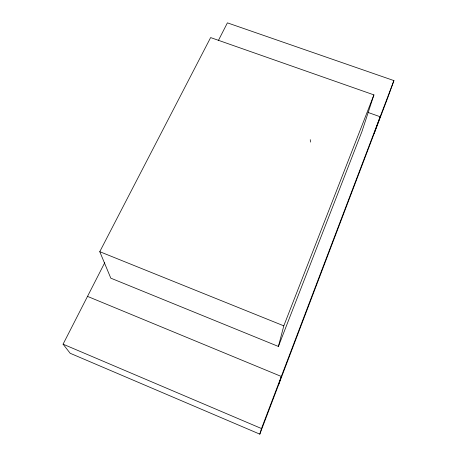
<?xml version="1.0" encoding="UTF-8"?>
<svg xmlns="http://www.w3.org/2000/svg" width="457" height="457" viewBox="0 0 457 457"><rect width="100%" height="100%" fill="white"/><g stroke="black" fill="none" stroke-linecap="round" stroke-linejoin="round"><path stroke-width="0.69" d="M278.399 346.452L283.797 325.841L373.923 94.89L210.626 37.577L99.769 251.681L110.794 278.153L278.399 346.452L361.955 131.513L373.923 94.89M104.722 262.741L63.077 344.172L70.167 353.272L259.816 434.15L261.495 428.54L393.923 80.603L227.409 22.85L218.332 40.604M278.804 384.228L281.312 376.465L87.516 296.382M374.226 133.353L380.167 116.752L368.074 112.462M393.923 80.603L387.605 98.175L259.816 434.15M99.769 251.681L283.797 325.841M63.077 344.172L261.495 428.54M310.252 139.671L310.452 142.098"/></g></svg>
